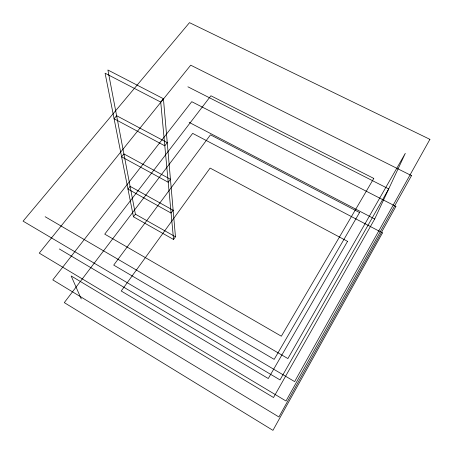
<?xml version="1.0" encoding="UTF-8"?>
<svg xmlns="http://www.w3.org/2000/svg" width="453" height="453" viewBox="0 0 453 453"><rect width="100%" height="100%" fill="white"/><g stroke="black" fill="none" stroke-linecap="round" stroke-linejoin="round"><path stroke-width="0.68" d="M81.24 298.912L71.161 275.962L273.521 397.513L374.688 219.009L405.293 153.363L287.887 358.566L45.136 216.715M173.556 239.473L175.458 236.8L163.425 98.726L107.899 70.005L135.402 214.195L133.442 216.789L173.556 239.473L160.724 102.078L163.425 98.726M187.904 86.806L388.719 188.912L280.022 379.903L59.298 248.952M160.724 102.078L105.096 73.21L133.442 216.789M189.173 122.378L374.688 219.009M135.402 214.195L175.458 236.8M395.899 206.421L278.901 416.97L52.797 279.892L191.761 101.687L395.899 206.421M382.491 232.87L272.944 430.35L64.298 302.627L192.667 133.38L382.491 232.87M429.914 139.343L294.637 381.602L23.086 221.149L189.49 22.65L429.914 139.343M411.511 175.634L286.007 401.001L39.258 253.125L190.713 65.175L411.511 175.634M347.536 241.353L268.278 378.532L121.223 291.007L210.107 168.08L347.536 241.353M359.552 212.548L274.19 359.365L113.714 265.101L210.475 134.83L359.552 212.548M373.782 178.425L281.341 336.205L104.739 234.139L210.911 95.77L373.782 178.425M173.142 210.249L171.087 213.069L127.973 189.071L130.09 186.342L173.142 210.249M170.447 179.269L168.21 182.253L121.602 156.795L123.907 153.918L170.447 179.269M167.253 142.661L164.807 145.821L114.088 118.743L116.619 115.708L167.253 142.661"/></g></svg>
